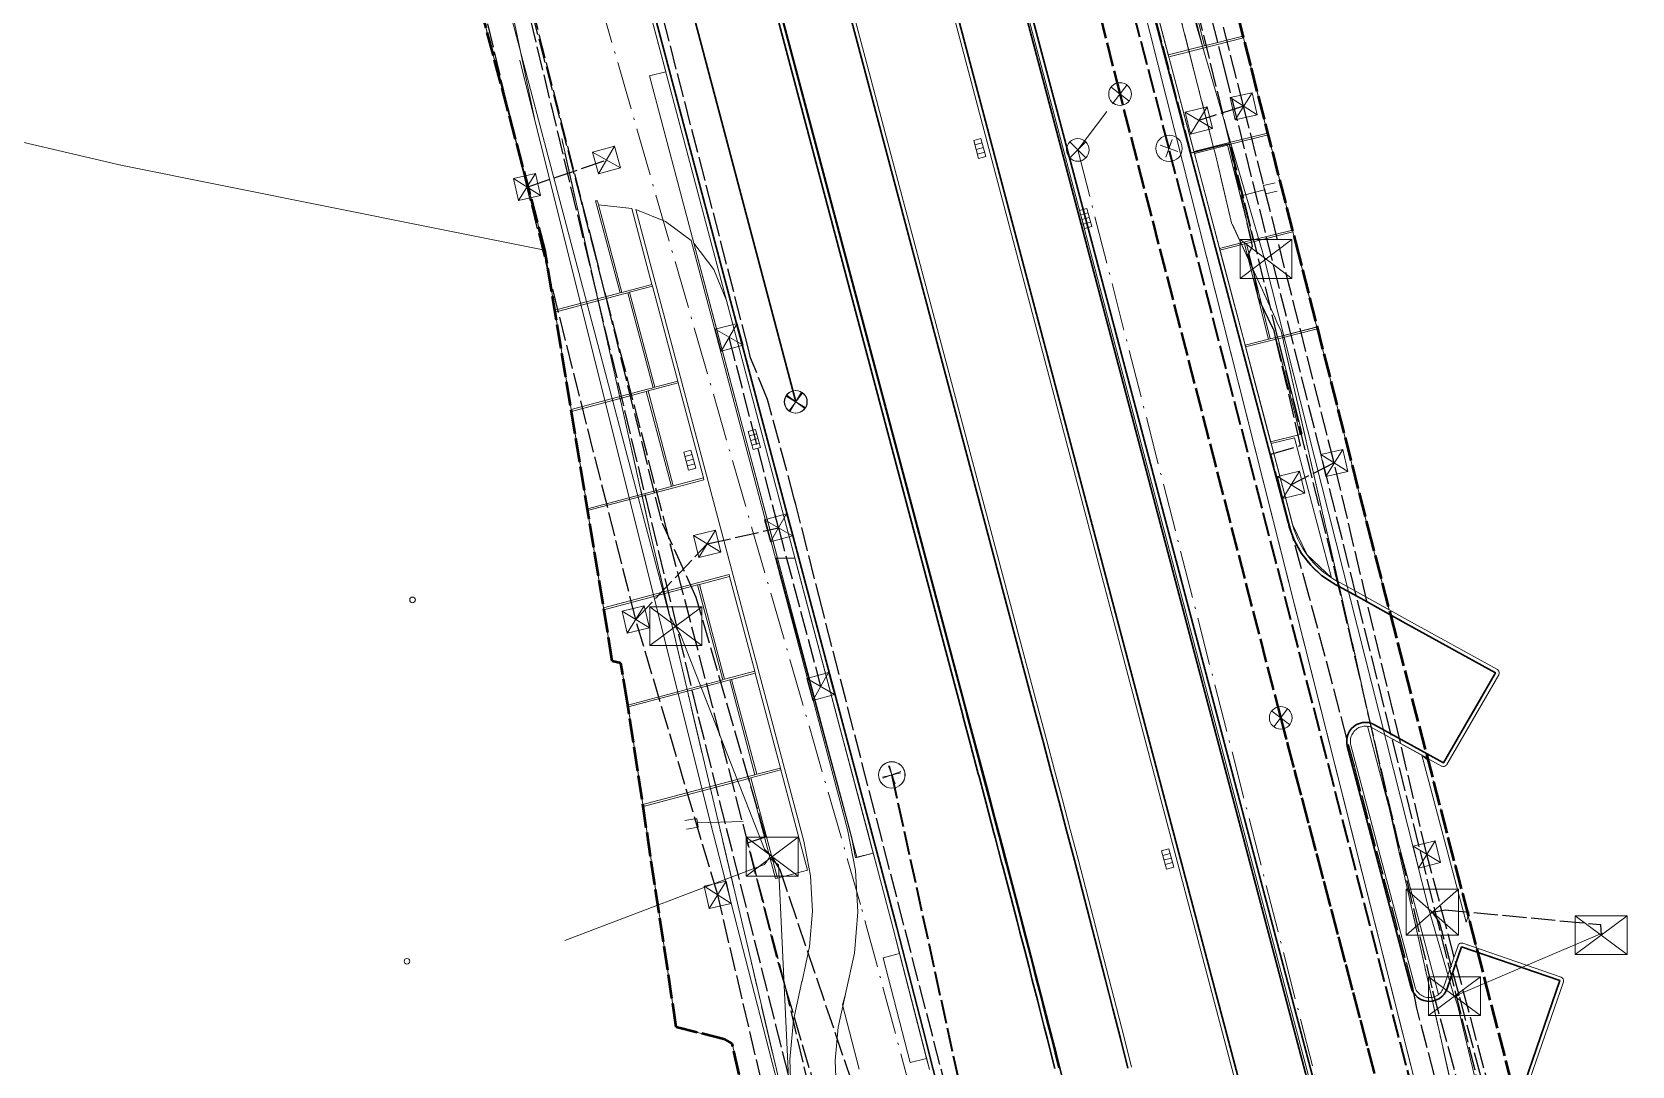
# Model space of a CAD drawing. Header units: metres. Extents: x 105014 to 106600, y 111320 to 118425.
# Drawn here: x 105341.6 to 105426.3, y 112656.1 to 112710.9 of the extents above; entities that cross this region are included whole.
import ezdxf

# ---------------------------------------------------------------- set-up
doc = ezdxf.new("R2010")
doc.units = ezdxf.units.M
doc.linetypes.add('DASHDOT', pattern=[3.556, 2.54, -0.508, 0, -0.508])
doc.linetypes.add('DASHED', pattern=[1.524, 1.27, -0.254])
for name, color, linetype, lineweight in [('00-BASE-LIMITE', 7, 'DASHED', 50), ('00-BASE-UE', 42, 'DASHED', 25), ('10-PAV-CALZADA-BRT', 12, 'CONTINUOUS', 30), ('10-PAV-CALZADA-MIXTA', 8, 'CONTINUOUS', 30), ('10-PAV-CICLORUTA', 76, 'CONTINUOUS', 18), ('10-PAV-SARDINEL', 252, 'CONTINUOUS', 13), ('20-EP-ZONA-DURA', 253, 'CONTINUOUS', 13), ('20-EP-ZONA-VERDE', 84, 'CONTINUOUS', 13), ('30-RED-ENEL-NODOS', 11, 'CONTINUOUS', 13), ('30-RED-ENEL-PROY', 1, 'DASHED', 25), ('30-RED-ETB-CAMARA', 151, 'CONTINUOUS', 13), ('30-RED-ETB-EXIST', 145, 'CONTINUOUS', 13), ('30-RED-ETB-PROY', 5, 'DASHED', 25), ('30-RED-MOVISTAR-PROY', 4, 'DASHED', 25), ('30-RED-VANTI-EXIST', 52, 'CONTINUOUS', 13), ('30-RED-VANTI-PROY', 2, 'DASHED', 25), ('30-RED-VANTI-RETIRO', 8, 'DASHDOT', 13), ('35-RH-ACUE-DOMICILIARIA', 152, 'CONTINUOUS', 9), ('35-RH-ACUE-MENOR-EXIST', 151, 'CONTINUOUS', 13), ('35-RH-ACUE-MENOR-PROY', 5, 'DASHED', 25), ('35-RH-PLUV-COLECTOR', 96, 'CONTINUOUS', 30), ('35-RH-PLUV-INTERCEPTOR', 3, 'DASHED', 40), ('35-RH-PLUV-NODOS', 94, 'CONTINUOUS', 13), ('35-RH-PLUV-RETIRO', 8, 'DASHDOT', 13), ('35-RH-SUDS-ZONAS', 92, 'CONTINUOUS', 20), ('36-RH-SAN-COLECTOR-PROY', 6, 'DASHED', 35), ('36-RH-SAN-POZOS', 216, 'CONTINUOUS', 13), ('60-PREDIAL-LOTE', 42, 'CONTINUOUS', 13)]:
    doc.layers.add(name, color=color, linetype=linetype, lineweight=lineweight)

# ---------------------------------------------------------------- blocks, each defined once
blk = doc.blocks.new('CAM_ETB_T_14')
for p, q in [((-1.39, -1.22), (1.39, 1.22)), ((-1.39, 1.22), (1.39, -1.22))]:
    blk.add_line(p, q)
blk.add_lwpolyline([(-1.39, -1.22), (1.39, -1.22), (1.39, 1.22), (-1.39, 1.22)], close=True)
blk = doc.blocks.new('CAM_ETB_T_13A')
for p, q in [((-1.375, -1.025), (1.375, 1.025)), ((-1.375, 1.025), (1.375, -1.025))]:
    blk.add_line(p, q)
blk.add_lwpolyline([(-1.375, -1.025), (1.375, -1.025), (1.375, 1.025), (-1.375, 1.025)], close=True)
blk = doc.blocks.new('CAM_ETB_T_13')
for p, q in [((-1.375, -1.025), (1.375, 1.025)), ((-1.375, 1.025), (1.375, -1.025))]:
    blk.add_line(p, q)
blk.add_lwpolyline([(-1.375, -1.025), (1.375, -1.025), (1.375, 1.025), (-1.375, 1.025)], close=True)
blk = doc.blocks.new('CAJA_ENEL')
for p, q in [((-0.6, -0.6), (0.6, 0.6)), ((-0.6, 0.6), (0.6, -0.6))]:
    blk.add_line(p, q)
blk.add_lwpolyline([(-0.6, -0.6), (0.6, -0.6), (0.6, 0.6), (-0.6, 0.6)], close=True)
blk = doc.blocks.new('POSTE')
blk.add_circle((0, 0), 0.15)
blk = doc.blocks.new('POZO_SAN')
for p, q in [((-0.5, 0), (0.5, 0)), ((0, -0.5), (0, 0.5))]:
    blk.add_line(p, q)
blk.add_circle((0, 0), 0.7)
blk = doc.blocks.new('POZO_PLUV')
for p, q in [((-0.42, -0.42), (0.42, 0.42)), ((-0.42, 0.42), (0.42, -0.42))]:
    blk.add_line(p, q)
blk.add_circle((0, 0), 0.6)
blk = doc.blocks.new('SUMIDERO')
for p, q in [((-0.25, -0.2), (-0.25, 0.2)), ((0, -0.2), (0, 0.2)), ((0.25, -0.2), (0.25, 0.2))]:
    blk.add_line(p, q)
blk.add_lwpolyline([(-0.5, -0.2), (0.5, -0.2), (0.5, 0.2), (-0.5, 0.2)], close=True)

msp = doc.modelspace()

# ---------------------------------------------------------------- linework, layer by layer
at = {"layer": '00-BASE-LIMITE'}
for points in [[(105389.3899, 112612.2663), (105387.5629, 112621.0677), (105384.0273, 112637.8435), (105383.2527, 112637.8425), (105382.6141, 112640.5563), (105381.9753, 112643.2701), (105381.3365, 112645.9839), (105380.6979, 112648.6979), (105380.2445, 112648.7891), (105378.9579, 112654.1815), (105379.3935, 112654.1655), (105378.6749, 112657.2939), (105378.3051, 112657.5087), (105375.7149, 112658.1669), (105373.1335, 112675.3383), (105372.7837, 112677.4355), (105372.3287, 112677.5565), (105368.7619, 112699.3103), (105354.4515, 112753.3585)], [(105402.0385, 112725.0969), (105406.1547, 112708.9561), (105408.5047, 112699.7427), (105412.3437, 112684.6247), (105413.5307, 112680.0041), (105420.2405, 112654.0493), (105420.8913, 112650.5647), (105424.7949, 112635.2853), (105427.3641, 112625.1033), (105428.6407, 112619.9861), (105431.3021, 112609.3937)]]:
    msp.add_lwpolyline(points, dxfattribs=at)
at = {"layer": '00-BASE-UE'}
for points in [[(105389.3899, 112612.2663), (105387.5629, 112621.0677), (105384.0273, 112637.8435), (105383.2527, 112637.8425), (105382.6141, 112640.5563), (105381.9753, 112643.2701), (105381.3365, 112645.9839), (105380.6979, 112648.6979), (105380.2445, 112648.7891), (105378.9579, 112654.1815), (105379.3935, 112654.1655), (105378.6749, 112657.2939), (105378.3051, 112657.5087), (105375.7149, 112658.1669), (105373.1335, 112675.3383), (105372.7837, 112677.4355), (105372.3287, 112677.5565), (105368.7619, 112699.3103), (105357.0915, 112743.3877)], [(105402.0385, 112725.0969), (105406.1547, 112708.9561), (105408.5047, 112699.7427), (105412.3437, 112684.6247), (105413.5307, 112680.0041), (105414.3527, 112679.5505), (105419.0987, 112676.9315), (105416.3431, 112672.1703), (105415.4249, 112672.6771), (105418.1527, 112662.1255), (105422.5047, 112660.6275), (105420.2407, 112654.0493), (105420.8913, 112650.5647), (105424.7949, 112635.2853), (105427.3641, 112625.1033), (105428.6407, 112619.9861), (105431.3021, 112609.3937)]]:
    msp.add_lwpolyline(points, dxfattribs=at)
at = {"layer": '10-PAV-CALZADA-BRT'}
for points in [[(105369.4269, 112805.6577), (105420.4073, 112612.7045)], [(105415.596, 112615.1337), (105412.9105, 112627.3773), (105366.4429, 112803.2507)], [(105371.9412, 112760.6341), (105394.7207, 112674.8553), (105395.1375, 112673.2853), (105395.5541, 112671.7151), (105395.9701, 112670.1449), (105396.3851, 112668.5743), (105396.7989, 112667.0035), (105397.2111, 112665.4323), (105397.6213, 112663.8605), (105398.0295, 112662.2883), (105398.4353, 112660.7153), (105398.8381, 112659.1417), (105399.2377, 112657.5671), (105399.6341, 112655.9919)], [(105396.2389, 112655.1421), (105395.8445, 112656.7095), (105395.4465, 112658.2769), (105395.0453, 112659.8443), (105394.6411, 112661.4115), (105394.2343, 112662.9789), (105393.8251, 112664.5461), (105393.4135, 112666.1155), (105393.0005, 112667.6829), (105392.5863, 112669.2507), (105392.1709, 112670.8189), (105391.7547, 112672.3877), (105391.3379, 112673.9571), (105368.5623, 112759.7211)]]:
    msp.add_lwpolyline(points, dxfattribs=at)
at = {"layer": '10-PAV-CALZADA-MIXTA'}
for points in [[(105358.1622, 112797.9097), (105390.883, 112674.6961), (105390.8929, 112674.6589), (105391.2968, 112673.1371), (105391.7103, 112671.5783), (105391.7477, 112671.4371), (105392.1231, 112670.019), (105392.5353, 112668.4597), (105392.6, 112668.2145), (105392.9463, 112666.9001), (105393.0244, 112666.6027), (105393.3557, 112665.3399), (105393.4471, 112664.9905), (105393.7631, 112663.7793), (105393.9141, 112663.1985), (105394.1683, 112662.2181), (105394.3781, 112661.4057), (105394.5711, 112660.6563), (105394.8389, 112659.6121), (105394.9713, 112659.0939), (105395.2047, 112658.1764), (105395.3682, 112657.5306), (105395.5675, 112656.7401), (105395.7618, 112655.9663)], [(105395.5053, 112732.5569), (105403.5419, 112702.1805), (105408.0963, 112684.9663), (105408.1319, 112684.8319), (105408.1497, 112684.7647), (105408.1541, 112684.7477), (105408.1563, 112684.7395), (105408.1578, 112684.7341), (105408.1609, 112684.7219), (105408.1665, 112684.7015), (105408.1777, 112684.6605), (105408.4478, 112683.9256), (105408.8292, 112683.2419), (105409.3127, 112682.6261), (105409.8864, 112682.0934), (105410.5363, 112681.6567), (105410.5733, 112681.6361), (105410.5801, 112681.6325), (105410.5893, 112681.6273), (105410.6077, 112681.6171), (105410.6449, 112681.5967), (105410.7933, 112681.5147), (105411.9797, 112680.8601), (105414.3527, 112679.5505), (105419.0987, 112676.9315), (105416.3431, 112672.1703), (105412.6989, 112674.1813), (105412.5469, 112674.2493), (105412.3858, 112674.2912), (105412.2199, 112674.3057), (105412.0539, 112674.2925), (105411.8925, 112674.252), (105411.7399, 112674.1852), (105411.6006, 112674.0941), (105411.4783, 112673.9811), (105411.3765, 112673.8494), (105411.2979, 112673.7026), (105411.2448, 112673.5448), (105411.2186, 112673.3803), (105411.2201, 112673.2138), (105411.2491, 112673.0499), (105414.6295, 112660.2727), (105414.6867, 112660.1127), (105414.7702, 112659.9647), (105414.8776, 112659.833), (105415.0056, 112659.7214), (105415.1508, 112659.6331), (105415.3088, 112659.5706), (105415.4751, 112659.5357), (105415.6449, 112659.5295), (105415.8133, 112659.5521), (105415.9754, 112659.603), (105416.1266, 112659.6805), (105416.2624, 112659.7825), (105416.3791, 112659.906), (105416.4732, 112660.0475), (105416.5419, 112660.2029), (105417.3041, 112662.4175), (105422.5047, 112660.6275), (105420.2406, 112654.0493)], [(105420.1563, 112614.9473), (105389.7224, 112729.9788)], [(105397.4443, 112614.2285), (105397.3625, 112615.8631), (105396.7353, 112620.3368), (105396.0067, 112624.9854), (105395.1957, 112629.6183), (105394.2339, 112634.6085), (105393.2795, 112639.1847), (105392.1589, 112644.2203), (105391.1077, 112648.7019), (105389.8537, 112653.8285), (105388.7745, 112658.0989), (105387.3907, 112663.4467), (105386.5473, 112666.6551), (105384.8423, 112673.0919), (105374.5137, 112711.9853)]]:
    msp.add_lwpolyline(points, dxfattribs=at)
at = {"layer": '10-PAV-CICLORUTA'}
msp.add_lwpolyline([(105381.8066, 112654.3714), (105381.726, 112656.4586), (105381.9146, 112658.5387), (105382.3693, 112660.5773), (105382.3769, 112660.6035), (105382.7785, 112662.4335), (105382.9285, 112664.3012), (105382.8241, 112666.1719), (105382.4673, 112668.0115), (105373.5811, 112701.4715), (105375.1433, 112700.8322), (105376.5005, 112699.8287), (105376.5005, 112699.8287), (105384.7867, 112668.6275), (105385.2056, 112666.4683), (105385.3282, 112664.2722), (105385.1522, 112662.0797), (105384.6807, 112659.9311), (105384.6731, 112659.9049), (105384.2858, 112658.1681), (105384.1252, 112656.3961), (105384.1938, 112654.6182)], dxfattribs=at)
at = {"layer": '10-PAV-SARDINEL'}
for points in [[(105420.4073, 112612.7045), (105369.4313, 112805.6409)], [(105395.7618, 112655.9663), (105395.5675, 112656.7401), (105395.3682, 112657.5306), (105395.2047, 112658.1764), (105394.9713, 112659.0939), (105394.8389, 112659.6121), (105394.5711, 112660.6563), (105394.3781, 112661.4057), (105394.1683, 112662.2181), (105393.9141, 112663.1985), (105393.7631, 112663.7793), (105393.4471, 112664.9905), (105393.3557, 112665.3399), (105393.0244, 112666.6027), (105392.9463, 112666.9001), (105392.6, 112668.2145), (105392.5353, 112668.4597), (105392.1231, 112670.019), (105391.7477, 112671.4371), (105391.7103, 112671.5783), (105391.2968, 112673.1371), (105390.8929, 112674.6589), (105390.883, 112674.6961), (105358.1622, 112797.9097)], [(105395.9558, 112656.0149), (105395.7648, 112656.7749), (105395.7615, 112656.7889), (105395.7559, 112656.8087), (105395.5621, 112657.5796), (105395.3986, 112658.2256), (105395.1651, 112659.1433), (105395.0327, 112659.6617), (105394.7648, 112660.7061), (105394.5718, 112661.4557), (105394.3619, 112662.2682), (105394.1077, 112663.2488), (105393.9567, 112663.8297), (105393.6406, 112665.0411), (105393.5492, 112665.3906), (105393.2179, 112666.6535), (105393.1397, 112666.951), (105392.7934, 112668.2655), (105392.7287, 112668.5108), (105392.3165, 112670.0702), (105391.941, 112671.4883), (105391.9036, 112671.6296), (105391.4901, 112673.1884), (105391.0862, 112674.7103), (105391.0763, 112674.7475), (105358.3557, 112797.9605)], [(105358.3557, 112797.9605), (105391.0763, 112674.7475), (105391.0862, 112674.7103), (105391.4901, 112673.1884), (105391.9036, 112671.6296), (105391.941, 112671.4883), (105392.3165, 112670.0702), (105392.7287, 112668.5108), (105392.7934, 112668.2655), (105393.1397, 112666.951), (105393.2179, 112666.6535), (105393.5492, 112665.3906), (105393.6406, 112665.0411), (105393.9567, 112663.8297), (105394.1077, 112663.2488), (105394.3619, 112662.2682), (105394.5718, 112661.4557), (105394.7648, 112660.7061), (105395.0327, 112659.6617), (105395.1651, 112659.1433), (105395.3986, 112658.2256), (105395.5621, 112657.5796), (105395.7559, 112656.8087), (105395.7615, 112656.7889), (105395.7648, 112656.7749), (105395.9558, 112656.0149)], [(105368.5623, 112759.7211), (105391.3379, 112673.9571), (105391.7547, 112672.3877), (105392.1709, 112670.8189), (105392.5863, 112669.2507), (105393.0005, 112667.6829), (105393.4135, 112666.1155), (105393.8251, 112664.5461), (105394.2343, 112662.9789), (105394.6411, 112661.4115), (105395.0453, 112659.8443), (105395.4465, 112658.2769), (105395.8445, 112656.7095), (105396.2389, 112655.1421)], [(105420.2406, 112654.0493), (105422.5047, 112660.6275), (105417.3041, 112662.4175), (105416.5419, 112660.2029), (105416.5096, 112660.1211), (105416.4703, 112660.0424), (105416.4242, 112659.9675), (105416.3717, 112659.8969), (105416.3133, 112659.8312), (105416.2492, 112659.7709), (105416.1801, 112659.7164), (105416.1065, 112659.6683), (105416.029, 112659.6268), (105415.9481, 112659.5922), (105415.8645, 112659.5649), (105415.7788, 112659.5451), (105415.6917, 112659.5329), (105415.6038, 112659.5284), (105415.5159, 112659.5316), (105415.4286, 112659.5425), (105415.3427, 112659.561), (105415.2586, 112659.5871), (105415.1772, 112659.6204), (105415.0991, 112659.6607), (105415.0247, 112659.7078), (105414.9548, 112659.7612), (105414.8899, 112659.8205), (105414.8304, 112659.8853), (105414.7769, 112659.9551), (105414.7297, 112660.0293), (105414.6892, 112660.1074), (105414.6557, 112660.1887), (105414.6295, 112660.2727), (105411.2491, 112673.0499), (105411.2306, 112673.1343), (105411.2195, 112673.22), (105411.2158, 112673.3063), (105411.2196, 112673.3926), (105411.2308, 112673.4783), (105411.2494, 112673.5627), (105411.2752, 112673.6452), (105411.308, 112673.7251), (105411.3476, 112673.8019), (105411.3937, 112673.875), (105411.4459, 112673.9438), (105411.5038, 112674.0079), (105411.5671, 112674.0668), (105411.6352, 112674.1199), (105411.7077, 112674.167), (105411.7839, 112674.2077), (105411.8634, 112674.2416), (105411.9455, 112674.2685), (105412.0296, 112674.2882), (105412.1151, 112674.3006), (105412.2014, 112674.3056), (105412.2878, 112674.3031), (105412.3736, 112674.2932), (105412.4583, 112674.2759), (105412.5411, 112674.2513), (105412.6215, 112674.2197), (105412.6989, 112674.1813), (105416.3431, 112672.1703), (105419.0987, 112676.9315), (105414.3527, 112679.5505), (105411.9797, 112680.8601), (105410.7933, 112681.5147), (105410.6449, 112681.5967), (105410.6077, 112681.6171), (105410.5893, 112681.6273), (105410.5801, 112681.6325), (105410.5733, 112681.6361), (105410.5363, 112681.6567), (105410.3675, 112681.7562), (105410.2028, 112681.8623), (105410.0424, 112681.9747), (105409.8864, 112682.0934), (105409.7353, 112682.218), (105409.5891, 112682.3485), (105409.4482, 112682.4846), (105409.3127, 112682.6261), (105409.1829, 112682.7728), (105409.0589, 112682.9245), (105408.9409, 112683.081), (105408.8292, 112683.2419), (105408.7239, 112683.4071), (105408.6251, 112683.5763), (105408.533, 112683.7492), (105408.4478, 112683.9256), (105408.3695, 112684.1052), (105408.2983, 112684.2878), (105408.2344, 112684.473), (105408.1777, 112684.6605), (105408.1665, 112684.7015), (105408.1609, 112684.7219), (105408.1578, 112684.7341), (105408.1563, 112684.7395), (105408.1541, 112684.7477), (105408.1497, 112684.7647), (105408.1319, 112684.8319), (105408.0963, 112684.9663), (105403.5419, 112702.1805), (105395.5053, 112732.5569)], [(105395.6986, 112732.6081), (105403.7352, 112702.2317), (105408.2896, 112685.0175), (105408.3252, 112684.8831), (105408.3432, 112684.8154), (105408.3475, 112684.7987), (105408.3493, 112684.7922), (105408.3505, 112684.7876), (105408.3516, 112684.7834), (105408.3538, 112684.7748), (105408.3548, 112684.7712), (105408.3594, 112684.7543), (105408.3693, 112684.7181), (105408.4247, 112684.5344), (105408.4863, 112684.3564), (105408.5546, 112684.1809), (105408.6299, 112684.0083), (105408.7118, 112683.8388), (105408.7998, 112683.6736), (105408.8947, 112683.5111), (105408.9946, 112683.3544), (105409.1026, 112683.1988), (105409.2154, 112683.0491), (105409.334, 112682.904), (105409.4606, 112682.7609), (105409.589, 112682.6267), (105409.7264, 112682.494), (105409.8662, 112682.3692), (105410.0112, 112682.2498), (105410.1616, 112682.1354), (105410.3138, 112682.0287), (105410.473, 112681.9262), (105410.6377, 112681.8291), (105410.6669, 112681.8129), (105410.6707, 112681.8109), (105410.6737, 112681.8093), (105410.6785, 112681.8066), (105410.687, 112681.8018), (105410.7043, 112681.7923), (105410.7414, 112681.772), (105410.89, 112681.6898), (105412.0763, 112681.0352), (105414.4493, 112679.7256), (105419.197, 112677.1057), (105419.2232, 112677.088), (105419.2463, 112677.0665), (105419.2657, 112677.0415), (105419.2809, 112677.0139), (105419.2916, 112676.9842), (105419.2975, 112676.9531), (105419.2984, 112676.9216), (105419.2944, 112676.8902), (105419.2855, 112676.8599), (105419.2719, 112676.8314), (105416.5162, 112672.0701), (105416.4965, 112672.0419), (105416.4722, 112672.0176), (105416.4441, 112671.9977), (105416.413, 112671.983), (105416.3799, 112671.9737), (105416.3456, 112671.9704), (105416.3113, 112671.9729), (105416.2779, 112671.9812), (105416.2465, 112671.9952), (105412.6064, 112674.0039), (105412.5406, 112674.0366), (105412.4756, 112674.0622), (105412.4097, 112674.0816), (105412.3425, 112674.0954), (105412.2739, 112674.1034), (105412.2037, 112674.1055), (105412.1357, 112674.1015), (105412.067, 112674.0916), (105411.9993, 112674.0757), (105411.934, 112674.0542), (105411.8701, 112674.027), (105411.8094, 112673.9946), (105411.7512, 112673.9567), (105411.6967, 112673.9142), (105411.6467, 112673.8678), (105411.5999, 112673.816), (105411.5583, 112673.761), (105411.5215, 112673.7028), (105411.4895, 112673.6408), (105411.4636, 112673.5775), (105411.4427, 112673.5108), (105411.428, 112673.444), (105411.419, 112673.3753), (105411.416, 112673.3061), (105411.4189, 112673.237), (105411.4279, 112673.1685), (105411.4439, 112673.0954), (105414.8216, 112660.3285), (105414.844, 112660.2566), (105414.8706, 112660.1919), (105414.9033, 112660.1289), (105414.941, 112660.0697), (105414.984, 112660.0138), (105415.0317, 112659.9618), (105415.0831, 112659.9149), (105415.1399, 112659.8715), (105415.1986, 112659.8344), (105415.2606, 112659.8024), (105415.3268, 112659.7753), (105415.3939, 112659.7545), (105415.4626, 112659.7398), (105415.5321, 112659.7311), (105415.602, 112659.7285), (105415.6728, 112659.7322), (105415.7422, 112659.742), (105415.8105, 112659.7578), (105415.8781, 112659.7798), (105415.9421, 112659.8071), (105416.0042, 112659.8403), (105416.0633, 112659.879), (105416.1187, 112659.9227), (105416.17, 112659.9711), (105416.2168, 112660.0236), (105416.2589, 112660.0803), (105416.2951, 112660.1393), (105416.3271, 112660.2033), (105416.3544, 112660.2726), (105417.1156, 112662.4843), (105417.13, 112662.5158), (105417.1496, 112662.5444), (105417.1738, 112662.5692), (105417.2019, 112662.5894), (105417.2332, 112662.6045), (105417.2665, 112662.6139), (105417.301, 112662.6175), (105417.3356, 112662.615), (105417.3692, 112662.6066), (105422.5715, 112660.816), (105422.603, 112660.8016), (105422.6316, 112660.782), (105422.6564, 112660.7578), (105422.6766, 112660.7297), (105422.6917, 112660.6984), (105422.7011, 112660.6651), (105422.7047, 112660.6306), (105422.7022, 112660.596), (105422.6938, 112660.5624), (105420.4297, 112653.9842)], [(105389.5291, 112729.9276), (105419.963, 112614.8961)], [(105419.963, 112614.8961), (105389.5291, 112729.9276)], [(105389.7224, 112729.9788), (105420.1563, 112614.9473)], [(105389.1236, 112655.9156), (105388.5808, 112658.0493), (105387.8924, 112660.7236), (105387.1972, 112663.3962), (105386.7766, 112665.0003), (105386.354, 112666.6041), (105385.5025, 112669.8226), (105384.649, 112673.0406), (105374.3204, 112711.934)], [(105374.5137, 112711.9853), (105384.8423, 112673.0919), (105385.6958, 112669.8738), (105386.5473, 112666.6551), (105386.97, 112665.0512), (105387.3907, 112663.4467), (105388.086, 112660.7737), (105388.7745, 112658.0989), (105389.3175, 112655.9646)]]:
    msp.add_lwpolyline(points, dxfattribs=at)
at = {"layer": '20-EP-ZONA-DURA'}
for points in [[(105379.3935, 112654.1655), (105378.6749, 112657.2939), (105378.3051, 112657.5087), (105375.7149, 112658.1669), (105373.958, 112669.8537), (105379.5657, 112671.3425), (105380.9745, 112666.0325), (105381.0711, 112666.0581), (105382.6683, 112666.4759), (105381.2559, 112671.7915), (105381.2303, 112671.8881), (105379.8957, 112676.9139), (105379.8699, 112677.0107), (105378.5353, 112682.0365), (105378.5097, 112682.1331), (105376.9153, 112681.7097), (105371.8675, 112680.3691), (105371.0222, 112685.5249), (105375.5791, 112686.7351), (105377.1751, 112687.1589), (105377.1493, 112687.2555), (105375.8147, 112692.2813), (105375.7889, 112692.3779), (105374.4543, 112697.4037), (105374.4287, 112697.5005), (105373.3593, 112701.5275), (105371.601, 112701.7182), (105371.5477, 112701.9201), (105371.4433, 112701.9237), (105372.7367, 112697.051), (105369.2827, 112696.1339), (105368.7619, 112699.3103), (105364.0288, 112717.1863)], [(105374.3205, 112711.9341), (105375.1609, 112708.7688), (105374.2949, 112708.5423), (105376.6433, 112699.6868), (105376.6411, 112699.6891), (105377.7947, 112695.3451), (105380.946, 112683.4782), (105383.7791, 112672.8099), (105384.1921, 112671.2522), (105385.0226, 112668.1146), (105385.2087, 112667.1409), (105385.2761, 112667.1586), (105386.1477, 112667.3867), (105386.354, 112666.6041), (105386.7766, 112665.0003), (105387.1972, 112663.3962), (105387.5434, 112662.0653), (105386.6683, 112661.8359), (105388.1005, 112656.2915), (105388.9727, 112656.5079), (105389.1236, 112655.9156)], [(105385.4029, 112655.9397), (105384.525, 112659.3537), (105384.6731, 112659.9049), (105384.6807, 112659.9311), (105385.1522, 112662.0795), (105385.3282, 112664.2721), (105385.2056, 112666.4682), (105384.7867, 112668.6275), (105376.5005, 112699.8287), (105375.1433, 112700.8322), (105373.5811, 112701.4715), (105382.4673, 112668.0115), (105382.8241, 112666.1721), (105382.9285, 112664.3013), (105382.7785, 112662.4336), (105382.3769, 112660.6035), (105382.3693, 112660.5773), (105381.9146, 112658.5387), (105381.726, 112656.4586), (105381.8066, 112654.3715)]]:
    msp.add_lwpolyline(points, dxfattribs=at)
for points in [[(105405.7216, 112710.6544), (105403.6845, 112710.1422), (105402.4163, 112715.1851), (105404.4366, 112715.6932), (105405.7216, 112710.6544)], [(105404.8803, 112704.9779), (105403.1267, 112704.5369), (105401.7955, 112709.5641), (105403.6119, 112710.0209), (105405.7463, 112710.5575), (105406.1547, 112708.9561), (105407.0315, 112705.5186), (105404.8803, 112704.9779)], [(105408.3413, 112700.3832), (105406.2693, 112699.8621), (105405.0013, 112704.9051), (105407.0562, 112705.4219), (105408.3413, 112700.3832)], [(105407.4653, 112694.6979), (105407.1743, 112694.6247), (105405.9061, 112699.6677), (105406.1971, 112699.7409), (105408.366, 112700.2863), (105408.5047, 112699.7427), (105409.6465, 112695.2463), (105407.4653, 112694.6979)], [(105374.1947, 112691.9545), (105370.1443, 112690.8789), (105369.299, 112696.0347), (105372.8585, 112696.9799), (105373.1499, 112697.0573), (105374.4847, 112692.0315), (105374.1947, 112691.9545)], [(105409.6711, 112695.1495), (105412.3437, 112684.6247), (105413.4623, 112680.2703), (105412.0763, 112681.0352), (105410.89, 112681.6898), (105410.7414, 112681.772), (105410.7043, 112681.7923), (105410.687, 112681.8018), (105410.6785, 112681.8066), (105410.6737, 112681.8093), (105410.6707, 112681.8109), (105410.6669, 112681.8129), (105410.6377, 112681.8291), (105410.473, 112681.9262), (105410.4205, 112681.9591), (105408.4573, 112689.3793), (105407.2181, 112689.0677), (105407.1925, 112689.1643), (105408.7575, 112689.5578), (105408.8543, 112689.5823), (105407.5863, 112694.6252), (105409.6711, 112695.1495)], [(105375.4571, 112686.8061), (105371.0059, 112685.6241), (105370.1606, 112690.7799), (105374.1227, 112691.8319), (105375.4571, 112686.8061)], [(105378.1795, 112676.5617), (105373.1504, 112675.2261), (105373.1335, 112675.3383), (105372.7837, 112677.4355), (105372.3287, 112677.5565), (105371.8838, 112680.2701), (105376.8447, 112681.5875), (105378.1795, 112676.5617)], [(105379.5881, 112671.4521), (105373.9431, 112669.9529), (105373.1653, 112675.1267), (105378.3013, 112676.4905), (105378.5433, 112676.5547), (105379.8779, 112671.5291), (105379.5881, 112671.4521)], [(105412.6064, 112674.0039), (105415.4938, 112672.4106), (105415.5217, 112672.3024), (105415.2017, 112672.5689), (105417.5431, 112663.7259), (105417.6553, 112664.0492), (105418.0926, 112662.3576), (105417.3692, 112662.6066), (105417.3356, 112662.615), (105417.301, 112662.6175), (105417.2665, 112662.6139), (105417.2332, 112662.6045), (105417.2019, 112662.5894), (105417.1738, 112662.5692), (105417.1496, 112662.5444), (105417.13, 112662.5158), (105417.1156, 112662.4843), (105416.3544, 112660.2726), (105416.3271, 112660.2033), (105416.2951, 112660.1393), (105416.2589, 112660.0803), (105416.2168, 112660.0236), (105416.17, 112659.9711), (105416.1187, 112659.9227), (105416.0748, 112659.8873), (105412.3167, 112674.0983), (105412.3425, 112674.0954), (105412.4097, 112674.0816), (105412.4756, 112674.0622), (105412.5406, 112674.0366), (105412.6064, 112674.0039)]]:
    msp.add_lwpolyline(points, close=True, dxfattribs=at)
at = {"layer": '20-EP-ZONA-VERDE'}
for points in [[(105368.1365, 112796.0573), (105412.7001, 112627.3907)], [(105399.8281, 112656.0403), (105399.4317, 112657.6161), (105399.0319, 112659.1911), (105398.6289, 112660.7651), (105398.2231, 112662.3383), (105397.8149, 112663.9109), (105397.4045, 112665.4829), (105396.9923, 112667.0545), (105396.5785, 112668.6255), (105396.1633, 112670.1961), (105395.7475, 112671.7665), (105395.3309, 112673.3365), (105394.9139, 112674.9067), (105363.0953, 112794.7235)]]:
    msp.add_lwpolyline(points, dxfattribs=at)
for points in [[(105403.5876, 112710.1178), (105401.7711, 112709.661), (105400.4399, 112714.6881), (105402.3195, 112715.1608), (105403.5876, 112710.1178)], [(105403.6845, 112710.1422), (105403.5876, 112710.1178), (105402.3195, 112715.1608), (105402.4163, 112715.1851), (105403.6845, 112710.1422)], [(105405.7457, 112710.5573), (105403.6119, 112710.0209), (105401.7955, 112709.5641), (105401.7711, 112709.661), (105403.5876, 112710.1178), (105403.6845, 112710.1422), (105405.7213, 112710.6543), (105405.7457, 112710.5573)], [(105407.0559, 112705.4219), (105405.0013, 112704.9051), (105404.9044, 112704.8808), (105403.1511, 112704.4399), (105403.1267, 112704.5369), (105404.8803, 112704.9779), (105407.0317, 112705.5187), (105407.0559, 112705.4219)], [(105406.1727, 112699.8378), (105404.4819, 112699.4127), (105403.1511, 112704.4399), (105404.9044, 112704.8808), (105406.1727, 112699.8378)], [(105406.2693, 112699.8621), (105406.1727, 112699.8378), (105404.9044, 112704.8808), (105405.0013, 112704.9051), (105406.2693, 112699.8621)], [(105371.5477, 112701.9201), (105371.601, 112701.7182), (105372.8332, 112697.0766), (105372.7367, 112697.051), (105371.4433, 112701.9237), (105371.5477, 112701.9201)], [(105373.3593, 112701.5275), (105374.4287, 112697.5005), (105372.8332, 112697.0766), (105371.601, 112701.7182), (105373.3593, 112701.5275)], [(105404.4833, 112699.4073), (105404.4819, 112699.4127), (105406.1727, 112699.8378), (105404.4833, 112699.4073)], [(105408.3659, 112700.2863), (105406.1971, 112699.7409), (105405.9061, 112699.6677), (105405.8093, 112699.6433), (105404.5069, 112699.3159), (105404.4833, 112699.4073), (105406.1727, 112699.8378), (105406.2693, 112699.8621), (105408.3417, 112700.3833), (105408.3659, 112700.2863)], [(105378.3787, 112696.6525), (105384.6489, 112673.0407), (105385.0627, 112671.4831), (105385.4755, 112669.9267), (105385.8875, 112668.3713), (105386.1477, 112667.3867), (105385.2087, 112667.1409), (105385.0175, 112668.1413), (105384.6055, 112669.6961), (105384.1927, 112671.2523), (105383.7791, 112672.8099), (105376.6411, 112699.6891), (105377.7085, 112698.2845), (105378.3787, 112696.6525)], [(105407.0774, 112694.6003), (105405.8381, 112694.2887), (105404.5069, 112699.3159), (105405.8093, 112699.6433), (105407.0774, 112694.6003)], [(105407.1743, 112694.6247), (105407.0774, 112694.6003), (105405.8093, 112699.6433), (105405.9061, 112699.6677), (105407.1743, 112694.6247)], [(105374.4543, 112697.4037), (105373.2466, 112697.0829), (105373.1499, 112697.0573), (105372.8585, 112696.9799), (105369.2989, 112696.0347), (105369.2827, 112696.1339), (105372.7367, 112697.051), (105372.8332, 112697.0766), (105374.4287, 112697.5005), (105374.4543, 112697.4037)], [(105375.7889, 112692.3779), (105374.5813, 112692.0573), (105373.2466, 112697.0829), (105374.4543, 112697.4037), (105375.7889, 112692.3779)], [(105374.5813, 112692.0573), (105374.4847, 112692.0315), (105373.1499, 112697.0573), (105373.2466, 112697.0829), (105374.5813, 112692.0573)], [(105409.6757, 112695.1507), (105407.5863, 112694.6252), (105407.4894, 112694.6009), (105405.8625, 112694.1917), (105405.8381, 112694.2887), (105407.0774, 112694.6003), (105407.1743, 112694.6247), (105407.4653, 112694.6979), (105409.6513, 112695.2475), (105409.6757, 112695.1507)], [(105408.7575, 112689.5578), (105407.1925, 112689.1643), (105405.8625, 112694.1917), (105407.4894, 112694.6009), (105408.7575, 112689.5578)], [(105408.8543, 112689.5823), (105408.7575, 112689.5578), (105407.4894, 112694.6009), (105407.5863, 112694.6252), (105408.8543, 112689.5823)], [(105375.8147, 112692.2813), (105374.2193, 112691.8577), (105374.1227, 112691.8319), (105370.1605, 112690.7799), (105370.1443, 112690.8789), (105374.1947, 112691.9545), (105374.4847, 112692.0315), (105374.5813, 112692.0573), (105375.7889, 112692.3779), (105375.8147, 112692.2813)], [(105377.1493, 112687.2555), (105375.5537, 112686.8317), (105374.2193, 112691.8577), (105375.8147, 112692.2813), (105377.1493, 112687.2555)], [(105375.5537, 112686.8317), (105375.4571, 112686.8061), (105374.1227, 112691.8319), (105374.2193, 112691.8577), (105375.5537, 112686.8317)], [(105410.4205, 112681.9591), (105409.119, 112683.1764), (105408.3513, 112684.7847), (105407.2181, 112689.0677), (105408.4573, 112689.3793), (105410.4205, 112681.9591)], [(105377.1751, 112687.1589), (105375.5791, 112686.7351), (105371.0221, 112685.5249), (105371.0059, 112685.6241), (105375.4571, 112686.8061), (105375.5537, 112686.8317), (105377.1493, 112687.2555), (105377.1751, 112687.1589)], [(105378.5353, 112682.0365), (105376.9412, 112681.6131), (105376.8447, 112681.5875), (105371.8837, 112680.2701), (105371.8675, 112680.3691), (105376.9153, 112681.7097), (105378.5097, 112682.1331), (105378.5353, 112682.0365)], [(105379.8699, 112677.0107), (105378.276, 112676.5873), (105376.9412, 112681.6131), (105378.5353, 112682.0365), (105379.8699, 112677.0107)], [(105378.276, 112676.5873), (105378.1795, 112676.5617), (105376.8447, 112681.5875), (105376.9412, 112681.6131), (105378.276, 112676.5873)], [(105379.8957, 112676.9139), (105378.6399, 112676.5804), (105378.5433, 112676.5547), (105378.3013, 112676.4905), (105373.1653, 112675.1267), (105373.1505, 112675.2261), (105378.1795, 112676.5617), (105378.276, 112676.5873), (105379.8699, 112677.0107), (105379.8957, 112676.9139)], [(105381.2303, 112671.8881), (105379.9745, 112671.5547), (105378.6399, 112676.5804), (105379.8957, 112676.9139), (105381.2303, 112671.8881)], [(105379.9745, 112671.5547), (105379.8779, 112671.5291), (105378.5433, 112676.5547), (105378.6399, 112676.5804), (105379.9745, 112671.5547)], [(105381.2559, 112671.7915), (105379.6622, 112671.3682), (105379.6137, 112671.3553), (105379.5657, 112671.3425), (105373.9581, 112669.8537), (105373.9431, 112669.9529), (105379.5881, 112671.4521), (105379.8779, 112671.5291), (105379.9745, 112671.5547), (105381.2303, 112671.8881), (105381.2559, 112671.7915)], [(105382.6683, 112666.4759), (105381.0711, 112666.0581), (105379.6622, 112671.3682), (105381.2559, 112671.7915), (105382.6683, 112666.4759)], [(105381.0711, 112666.0581), (105380.9745, 112666.0325), (105379.5657, 112671.3425), (105379.6137, 112671.3553), (105379.6622, 112671.3682), (105381.0711, 112666.0581)]]:
    msp.add_lwpolyline(points, close=True, dxfattribs=at)
at = {"layer": '30-RED-ENEL-PROY'}
for points in [[(105367.8141, 112702.6573), (105361.4157, 112729.2901)], [(105405.7629, 112706.9381), (105400.4763, 112727.7275)], [(105405.7629, 112706.9381), (105403.3887, 112706.1887)], [(105410.5595, 112688.0469), (105405.7629, 112706.9381)], [(105367.8141, 112702.6573), (105372.0203, 112704.0939)], [(105373.5671, 112679.7511), (105367.8141, 112702.6573)], [(105381.1257, 112684.6057), (105378.5127, 112694.7037)], [(105410.5595, 112688.0469), (105408.2737, 112686.8887)], [(105415.4631, 112667.3123), (105410.5595, 112688.0469)], [(105377.3461, 112683.7565), (105381.1257, 112684.6057)], [(105381.1257, 112684.6057), (105383.3617, 112676.2081)], [(105373.5671, 112679.7511), (105377.3461, 112683.7565)], [(105377.9089, 112665.1713), (105373.5671, 112679.7511)], [(105422.0303, 112642.7383), (105415.4631, 112667.3123)], [(105380.2491, 112655.2071), (105377.9089, 112665.1713)]]:
    msp.add_lwpolyline(points, dxfattribs=at)
at = {"layer": '30-RED-ETB-EXIST'}
for points in [[(105406.947, 112698.847), (105406.874, 112698.828), (105406.866, 112698.857), (105392.308, 112748.784)], [(105375.681, 112679.392), (105375.365, 112679.956), (105364.358, 112721.619), (105364.126, 112722.602)], [(105415.755, 112664.25), (105415.631, 112664.214), (105415.593, 112664.343), (105406.874, 112698.828), (105406.947, 112698.847)], [(105380.794, 112667.193), (105380.381, 112667.589), (105375.949, 112678.915), (105375.681, 112679.392)], [(105369.805, 112662.748), (105380.385, 112666.784), (105380.64, 112667.136), (105380.709, 112667.083), (105380.794, 112667.193)], [(105382.053, 112653.842), (105381.705, 112654.343), (105381.133, 112666.755), (105380.709, 112667.083), (105380.794, 112667.193)], [(105416.932, 112659.797), (105416.911, 112659.788), (105415.631, 112664.214), (105415.755, 112664.25)], [(105416.932, 112659.797), (105424.756, 112663.147), (105424.693, 112663.041)], [(105419.549, 112648.776), (105419.616, 112648.792), (105417.113, 112659.278), (105416.931, 112659.798)]]:
    msp.add_lwpolyline(points, dxfattribs=at)
at = {"layer": '30-RED-ETB-PROY'}
for points in [[(105385.072, 112654.582), (105385.028, 112655.228), (105381.212, 112666.5), (105380.794, 112667.193)], [(105415.755, 112664.25), (105416.436, 112664.382), (105424.662, 112663.596), (105424.693, 112663.041)], [(105416.931, 112659.798), (105417.171, 112659.863), (105416.132, 112663.724), (105415.755, 112664.25)], [(105419.549, 112648.776), (105419.909, 112649.69), (105417.171, 112659.863), (105416.931, 112659.798)]]:
    msp.add_lwpolyline(points, dxfattribs=at)
at = {"layer": '30-RED-MOVISTAR-PROY'}
for points in [[(105391.7664, 112760.338), (105404.7437, 112708.8721)], [(105376.8583, 112674.7729), (105358.153, 112752.4342)], [(105404.7437, 112708.8721), (105420.9371, 112644.1558)], [(105394.0693, 112591.1717), (105389.4397, 112624.5913), (105376.8583, 112674.7729)]]:
    msp.add_lwpolyline(points, dxfattribs=at)
at = {"layer": '30-RED-VANTI-EXIST'}
for points in [[(105404.174, 112704.7463), (105399.4901, 112723.0879), (105395.1871, 112739.8297), (105391.4599, 112754.6095), (105388.5559, 112765.7855), (105385.7759, 112776.8073), (105384.1601, 112783.4215), (105380.0941, 112799.6583), (105375.8063, 112816.3761), (105372.2757, 112829.6353), (105369.5193, 112839.9789), (105369.2644, 112841.0077)], [(105378.8663, 112608.0453), (105387.8069, 112606.3879), (105391.8507, 112609.7327), (105388.4873, 112624.2081), (105383.3159, 112646.0991), (105379.6027, 112661.9583), (105374.3863, 112684.1361), (105369.6475, 112705.2255)], [(105406.2235, 112698.3594), (105405.1265, 112700.7609), (105404.2657, 112704.3873), (105404.174, 112704.7463)], [(105407.4238, 112695.7314), (105406.2235, 112698.3594)], [(105407.5279, 112695.5036), (105407.4238, 112695.7314)], [(105407.8675, 112694.496), (105407.7469, 112695.0241), (105407.5279, 112695.5036)], [(105407.8752, 112694.462), (105407.8675, 112694.496)], [(105420.5569, 112638.3629), (105417.6641, 112651.0447), (105411.5139, 112678.5257), (105407.8752, 112694.462)]]:
    msp.add_lwpolyline(points, dxfattribs=at)
at = {"layer": '30-RED-VANTI-PROY'}
for points in [[(105404.174, 112704.7463), (105402.9895, 112704.4563), (105396.6479, 112728.4693), (105387.9059, 112761.7587), (105386.0875, 112773.7159), (105384.3641, 112779.3589), (105380.5699, 112791.0797), (105377.9201, 112799.4449), (105375.3649, 112809.1649), (105375.2443, 112810.5545), (105373.5309, 112817.1261), (105371.2705, 112824.9245), (105370.1995, 112831.9597), (105369.2644, 112841.0077)], [(105379.5158, 112694.1516), (105373.4554, 112717.6997)], [(105388.9567, 112605.221), (105393.9601, 112607.4285), (105389.7879, 112628.8475), (105386.2041, 112644.3063), (105381.0407, 112661.8447), (105379.4955, 112667.9327), (105380.4471, 112668.2523), (105376.7711, 112680.9127), (105374.9239, 112685.0027), (105371.4113, 112699.1725), (105368.2701, 112711.4697), (105344.2989, 112711.7763)], [(105406.2235, 112698.3594), (105405.9947, 112699.0551), (105406.2305, 112699.5239), (105405.0057, 112704.9499), (105404.174, 112704.7463)], [(105407.0818, 112695.6581), (105406.5283, 112696.8181), (105406.3061, 112698.1081), (105406.2235, 112698.3594)], [(105407.3775, 112695.0385), (105407.0818, 112695.6581)], [(105407.5279, 112694.3875), (105407.3775, 112695.0385)], [(105381.9631, 112686.1503), (105380.5535, 112691.4025), (105379.6537, 112693.6157), (105379.5158, 112694.1516)], [(105420.5569, 112638.3629), (105420.0837, 112639.5121), (105417.8071, 112648.2173), (105414.9313, 112659.1733), (105414.7105, 112660.3609), (105411.6419, 112671.9089), (105409.2327, 112680.9767), (105408.1595, 112684.8901), (105407.1987, 112688.5167), (105408.7801, 112688.9673), (105407.5279, 112694.3875)], [(105398.9957, 112605.027), (105398.1385, 112613.5123), (105396.8273, 112622.4291), (105396.3473, 112626.5551), (105395.6389, 112630.0133), (105394.3987, 112636.4189), (105391.9631, 112647.3363), (105383.4161, 112680.4331), (105382.0465, 112685.8397), (105381.9631, 112686.1503)]]:
    msp.add_lwpolyline(points, dxfattribs=at)
at = {"layer": '30-RED-VANTI-RETIRO'}
for points in [[(105404.174, 112704.7463), (105399.4901, 112723.0879), (105395.1871, 112739.8297), (105391.4599, 112754.6095), (105388.5559, 112765.7855), (105385.7759, 112776.8073), (105384.1601, 112783.4215), (105380.0941, 112799.6583), (105375.8063, 112816.3761), (105372.2757, 112829.6353), (105369.5193, 112839.9789), (105369.2644, 112841.0077)], [(105378.8663, 112608.0453), (105387.8069, 112606.3879), (105391.8507, 112609.7327), (105388.4873, 112624.2081), (105383.3159, 112646.0991), (105379.6027, 112661.9583), (105374.3863, 112684.1361), (105369.6475, 112705.2255)], [(105406.2235, 112698.3594), (105405.1265, 112700.7609), (105404.2657, 112704.3873), (105404.174, 112704.7463)], [(105407.4238, 112695.7314), (105406.2235, 112698.3594)], [(105407.5279, 112695.5036), (105407.4238, 112695.7314)], [(105407.8675, 112694.496), (105407.7469, 112695.0241), (105407.5279, 112695.5036)], [(105407.8752, 112694.462), (105407.8675, 112694.496)], [(105420.5569, 112638.3629), (105417.6641, 112651.0447), (105411.5139, 112678.5257), (105407.8752, 112694.462)]]:
    msp.add_lwpolyline(points, dxfattribs=at)
at = {"layer": '35-RH-ACUE-DOMICILIARIA'}
for points in [[(105406.8675, 112702.5178), (105405.7089, 112702.2152)], [(105407.5433, 112702.4442), (105406.921, 112702.2948), (105406.8139, 112702.7408), (105407.4363, 112702.8902)], [(105376.1721, 112669.1068), (105376.8029, 112669.2149), (105376.8804, 112668.7628), (105376.2496, 112668.6547)], [(105376.8416, 112668.9889), (105379.2533, 112669.05)]]:
    msp.add_lwpolyline(points, dxfattribs=at)
at = {"layer": '35-RH-ACUE-MENOR-EXIST'}
for points in [[(105388.07, 112761.24), (105400.8118, 112710.7836)], [(105388.07, 112761.24), (105400.8118, 112710.7836)], [(105358.3047, 112753.6683), (105368.2054, 112706.2943)], [(105400.8118, 112710.7836), (105427.99, 112603.16)], [(105400.8118, 112710.7836), (105422.059, 112626.6462)], [(105400.8118, 112710.7836), (105427.99, 112603.16)], [(105400.8118, 112710.7836), (105422.059, 112626.6462)], [(105367.436, 112709.3764), (105377.3653, 112669.5964)], [(105377.3653, 112669.5964), (105394.13, 112604.43)]]:
    msp.add_lwpolyline(points, dxfattribs=at)
at = {"layer": '35-RH-ACUE-MENOR-PROY'}
for points in [[(105399.2767, 112728.4609), (105410.5995, 112682.2575), (105415.7658, 112660.094), (105418.9178, 112648.5512), (105421.5892, 112638.264), (105429.5184, 112608.4388), (105430.6204, 112604.2971), (105431.19, 112602.1617), (105434.1838, 112590.9043), (105434.4311, 112588.9437), (105436.993, 112568.6972), (105438.9787, 112552.8903), (105439.3505, 112549.9408), (105439.1756, 112539.5811), (105441.0873, 112532.3053), (105441.5126, 112526.9139), (105443.2499, 112504.8526), (105443.757, 112488.3428), (105444.1848, 112474.5592), (105445.8461, 112448.3893)], [(105403.0638, 112451.8022), (105402.391, 112458.99), (105402.1558, 112465.2598), (105403.3644, 112473.1563), (105401.0202, 112506.4932), (105401.6796, 112514.7038), (105400.01, 112532.9105), (105396.669, 112578.5867), (105396.1671, 112585.4477), (105393.335, 112590.8122), (105393.0405, 112593.968), (105391.8703, 112606.5091), (105391.4922, 112610.5612), (105386.9627, 112637.0243), (105381.4929, 112660.3032), (105377.6331, 112675.163), (105370.691, 112701.8888), (105366.544, 112717.8541)]]:
    msp.add_lwpolyline(points, dxfattribs=at)
at = {"layer": '35-RH-PLUV-COLECTOR'}
msp.add_lwpolyline([(105382.0503, 112691.2812), (105373.6746, 112722.9308)], dxfattribs=at)
msp.add_lwpolyline([(105382.0503, 112691.2812), (105373.6746, 112722.9308)], dxfattribs=at)
at = {"layer": '35-RH-PLUV-INTERCEPTOR'}
for points in [[(105399.2142, 112707.5861), (105387.7272, 112753.319)], [(105399.2142, 112707.5861), (105387.7272, 112753.319)], [(105407.7237, 112674.5474), (105399.2142, 112707.5861)], [(105407.7237, 112674.5474), (105399.2142, 112707.5861)], [(105417.3289, 112638.1433), (105407.7237, 112674.5474)], [(105416.9652, 112639.4985), (105407.7237, 112674.5474)]]:
    msp.add_lwpolyline(points, dxfattribs=at)
at = {"layer": '35-RH-PLUV-RETIRO'}
for points in [[(105395.8897, 112626.0572), (105385.4752, 112664.6562), (105357.5654, 112761.4292)], [(105396.9799, 112704.6254), (105399.2142, 112707.5861)], [(105396.9799, 112704.6254), (105414.2869, 112637.0705)]]:
    msp.add_lwpolyline(points, dxfattribs=at)
at = {"layer": '35-RH-SUDS-ZONAS'}
for points in [[(105382, 112683), (105386.1477, 112667.3866), (105385.277, 112667.1587), (105381, 112683), (105382, 112683)], [(105382, 112683), (105386.1477, 112667.3866), (105385.277, 112667.1587), (105381, 112683), (105382, 112683)], [(105382, 112683), (105386.1477, 112667.3866), (105385.277, 112667.1587), (105381, 112683), (105382, 112683)], [(105382, 112683), (105386.1477, 112667.3866), (105385.277, 112667.1587), (105381, 112683), (105382, 112683)], [(105378.5353, 112682.0364), (105379.8699, 112677.0106), (105378.276, 112676.5873), (105376.9414, 112681.6131), (105378.5353, 112682.0364)], [(105378.5353, 112682.0364), (105379.8699, 112677.0106), (105378.276, 112676.5873), (105376.9414, 112681.6131), (105378.5353, 112682.0364)], [(105378.5353, 112682.0364), (105379.8699, 112677.0106), (105378.276, 112676.5873), (105376.9414, 112681.6131), (105378.5353, 112682.0364)], [(105378.5353, 112682.0364), (105379.8699, 112677.0106), (105378.276, 112676.5873), (105376.9414, 112681.6131), (105378.5353, 112682.0364)], [(105388.9735, 112656.5081), (105387.5406, 112662.0659), (105386.6732, 112661.8389), (105388.0998, 112656.2903), (105388.9735, 112656.5081)], [(105388.9735, 112656.5081), (105387.5406, 112662.0659), (105386.6732, 112661.8389), (105388.0998, 112656.2903), (105388.9735, 112656.5081)], [(105388.9735, 112656.5081), (105387.5406, 112662.0659), (105386.6732, 112661.8389), (105388.0998, 112656.2903), (105388.9735, 112656.5081)], [(105388.9735, 112656.5081), (105387.5406, 112662.0659), (105386.6732, 112661.8389), (105388.0998, 112656.2903), (105388.9735, 112656.5081)]]:
    msp.add_lwpolyline(points, close=True, dxfattribs=at)
at = {"layer": '36-RH-SAN-COLECTOR-PROY'}
for points in [[(105401.8114, 112704.7075), (105389.8464, 112750.4267)], [(105417.0383, 112645.8082), (105401.8114, 112704.7075)], [(105387.1317, 112671.5264), (105397.63, 112623.5)]]:
    msp.add_lwpolyline(points, dxfattribs=at)
at = {"layer": '60-PREDIAL-LOTE'}
msp.add_lwpolyline([(105313.2917, 112769.384), (105353.3408, 112757.5534), (105368.7618, 112699.3103), (105362.7604, 112700.5133), (105346.2968, 112703.8133), (105338.2855, 112705.6905), (105321.8317, 112709.5302), (105321.0349, 112714.9326), (105319.4463, 112725.9881), (105318.3864, 112731.3516), (105316.8903, 112740.7138), (105316.5094, 112743.6156), (105315.1735, 112753.3422), (105313.4421, 112768.1014), (105313.2917, 112769.384)], close=True, dxfattribs=at)

# ---------------------------------------------------------------- block references
at = {"layer": '30-RED-ENEL-NODOS'}
for name, p, rotation in [('CAJA_ENEL', (105405.7628, 112706.9381), 102.5), ('CAJA_ENEL', (105403.3887, 112706.1886), 104), ('CAJA_ENEL', (105372.0203, 112704.0938), 105.3), ('CAJA_ENEL', (105367.814, 112702.6574), 102.7), ('CAJA_ENEL', (105378.5127, 112694.7036), 105.3), ('CAJA_ENEL', (105410.5594, 112688.0468), 102.8), ('CAJA_ENEL', (105408.2736, 112686.8887), 103.8), ('CAJA_ENEL', (105381.1256, 112684.6057), 105.4), ('CAJA_ENEL', (105377.3461, 112683.7565), 103.8), ('POSTE', (105361.7463, 112680.7963), 84.1), ('CAJA_ENEL', (105373.567, 112679.751), 103.3), ('CAJA_ENEL', (105383.3617, 112676.2081), 105.4), ('CAJA_ENEL', (105415.463, 112667.3123), 104.2), ('CAJA_ENEL', (105377.9089, 112665.1712), 102.7), ('POSTE', (105361.4528, 112661.6519), 103.1)]:
    msp.add_blockref(name, p, dxfattribs=dict(at, rotation=rotation))
at = {"layer": '30-RED-ETB-CAMARA'}
for name, p in [('CAM_ETB_T_13', (105406.947, 112698.847)), ('CAM_ETB_T_13', (105375.689, 112679.397)), ('CAM_ETB_T_13', (105380.794, 112667.193)), ('CAM_ETB_T_14', (105415.755, 112664.25)), ('CAM_ETB_T_13A', (105424.693, 112663.041)), ('CAM_ETB_T_13', (105416.931, 112659.798))]:
    msp.add_blockref(name, p, dxfattribs=at)
at = {"layer": '35-RH-PLUV-NODOS'}
for name, p, rotation in [('POZO_PLUV', (105399.2142, 112707.5861), 278), ('POZO_PLUV', (105399.2142, 112707.5861), 278), ('SUMIDERO', (105391.7899, 112704.7015), 285.2), ('SUMIDERO', (105391.7899, 112704.7015), 285.2), ('SUMIDERO', (105391.7899, 112704.7015), 285.2), ('SUMIDERO', (105397.3909, 112700.9949), 285.2), ('SUMIDERO', (105397.3909, 112700.9949), 285.2), ('POZO_PLUV', (105382.0372, 112691.2827), 14.2), ('POZO_PLUV', (105382.0372, 112691.2827), 14.2), ('POZO_PLUV', (105382.0503, 112691.2812), 278), ('POZO_PLUV', (105382.0503, 112691.2812), 278), ('SUMIDERO', (105379.8501, 112689.2899), 285.2), ('SUMIDERO', (105379.8501, 112689.2899), 285.2), ('SUMIDERO', (105379.8501, 112689.2899), 285.2), ('SUMIDERO', (105376.4317, 112688.1923), 285.2), ('POZO_PLUV', (105407.7237, 112674.5474), 278), ('POZO_PLUV', (105407.7237, 112674.5474), 278), ('SUMIDERO', (105401.74, 112667.07), 284.9), ('SUMIDERO', (105401.74, 112667.07), 284.9), ('SUMIDERO', (105401.74, 112667.07), 284.9)]:
    msp.add_blockref(name, p, dxfattribs=dict(at, rotation=rotation))
msp.add_blockref('POZO_PLUV', (105396.9799, 112704.6254), dxfattribs=at)
msp.add_blockref('POZO_PLUV', (105396.9799, 112704.6254), dxfattribs=at)
msp.add_blockref('POZO_PLUV', (105396.9799, 112704.6254), dxfattribs=at)
msp.add_blockref('POZO_PLUV', (105396.9799, 112704.6254), dxfattribs=at)
at = {"layer": '36-RH-SAN-POZOS'}
for p, rotation in [((105401.8114, 112704.7075), 340), ((105387.1317, 112671.5264), 290), ((105387.126, 112671.5202), 194.1)]:
    msp.add_blockref('POZO_SAN', p, dxfattribs=dict(at, rotation=rotation))

doc.saveas('drawing.dxf')
